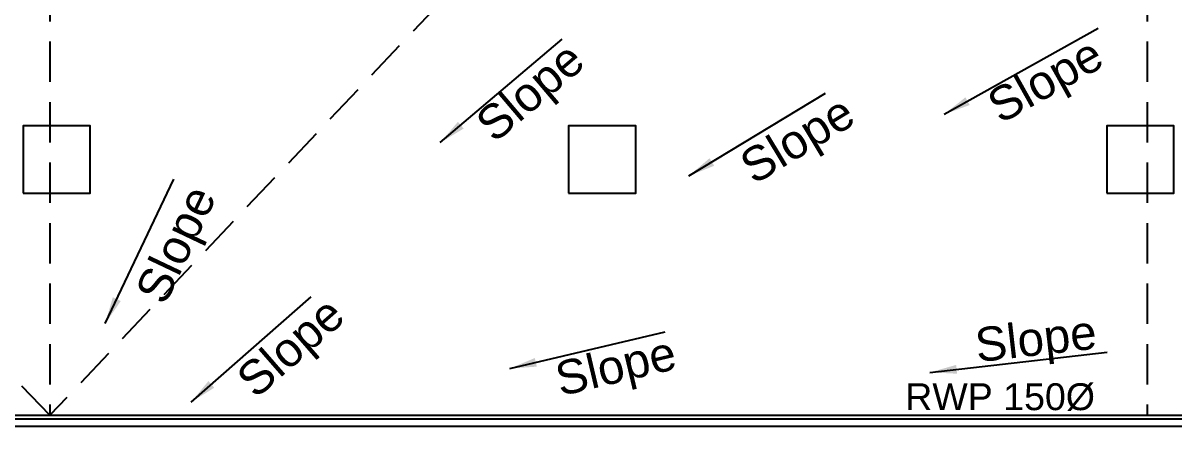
# Model space of a CAD drawing. Extents: x 7897917 to 8423973, y -6487334 to -6173396.
# Drawn here: x 8310140 to 8322995, y -6357273 to -6352755 of the extents above; entities that cross this region are included whole.
import ezdxf

# ---------------------------------------------------------------- set-up
doc = ezdxf.new("R2010")
doc.units = 0
doc.header["$LTSCALE"] = 600
doc.header["$MEASUREMENT"] = 0
doc.linetypes.add('HIDDEN', pattern=[0.375, 0.25, -0.125])
for name, color, linetype in [('A-text', 7, 'CONTINUOUS'), ('LA-column', 3, 'CONTINUOUS'), ('LINE', 8, 'CONTINUOUS'), ('RAINWATER PIPE', 53, 'CONTINUOUS'), ('Ridge', 53, 'CONTINUOUS'), ('S-Col-Hatch', 30, 'CONTINUOUS'), ('Valley', 7, 'CONTINUOUS')]:
    doc.layers.add(name, color=color, linetype=linetype)
doc.styles.add('ARIAL', font='arial.ttf')
doc.styles.add('ROMANS', font='romans.shx')
doc.dimstyles.new('MM', dxfattribs={"dimscale": 0, "dimtxt": 200, "dimasz": 150, "dimexe": 40, "dimexo": 50, "dimgap": 50, "dimtad": 1, "dimdec": 0, "dimzin": 0, "dimdsep": 46, "dimtxsty": 'ROMANS', "dimblk": 'OBLIQUE', "dimcen": 0.09, "dimdle": 40, "dimclrd": 5, "dimclre": 5, "dimclrt": 6, "dimadec": 0, "dimazin": 0, "dimtfac": 1, "dimtdec": 0, "dimtofl": 0, "dimtmove": 0, "dimatfit": 3, "dimfxl": 1, "dimfrac": 2, "dimtolj": 1, "dimtzin": 0, "dimarcsym": 0})

# ---------------------------------------------------------------- blocks, each defined once
blk = doc.blocks.new('A$C2D12074D')
at = {"layer": 'S-Col-Hatch', "color": 8, "linetype": 'Continuous'}
for p, q in [((-18048, -38, -17), (0, -38, -17)), ((-18048, -121, -17), (0, -121, -17))]:
    blk.add_line(p, q, dxfattribs=at)
at = {"layer": 'S-Col-Hatch', "linetype": 'Continuous'}
blk.add_lwpolyline([(-18048, 0), (0, 0), (0, -8590), (-18048, -8590)], close=True, dxfattribs=at)

msp = doc.modelspace()

# ---------------------------------------------------------------- linework, layer by layer
at = {"layer": 'LA-column', "color": 8, "elevation": 11184.876}
for points in [[(8310140.125, -6354651.71), (8310890.125, -6354651.71), (8310890.125, -6353901.71), (8310140.125, -6353901.71)], [(8316233.126, -6354651.707), (8316983.126, -6354651.707), (8316983.126, -6353901.707), (8316233.126, -6353901.707)], [(8322244.626, -6354651.707), (8322994.626, -6354651.707), (8322994.626, -6353901.707), (8322244.626, -6353901.707)]]:
    msp.add_lwpolyline(points, close=True, dxfattribs=at)
at = {"layer": 'Ridge', "linetype": 'HIDDEN', "ltscale": 3}
for p, q in [((8310440.213, -6344186.567, 2.894), (8310440.213, -6357131.608, 2.894)), ((8322694.714, -6344186.585, 2.894), (8322694.714, -6357131.626, 2.894))]:
    msp.add_line(p, q, dxfattribs=at)
at = {"layer": 'Valley', "linetype": 'HIDDEN', "ltscale": 3, "elevation": 2.894}
msp.add_lwpolyline([(8322694.714, -6344186.585), (8310440.213, -6357131.626), (8297952.212, -6344186.543)], dxfattribs=at)

# ---------------------------------------------------------------- block references
at = {"layer": 'LINE'}
msp.add_blockref('A$C2D12074D', (8323594.714, -6357131.626, 20.206), dxfattribs=at)

# ---------------------------------------------------------------- texts
at = {"layer": 'A-text', "color": 0, "lineweight": 15, "style": 'ARIAL'}
for rotation, p in [(40.3198012, (8315405.717, -6354102.571, -14.326)), (29.2097132, (8321055.085, -6353885.873, -14.326)), (31.1329185, (8318302.567, -6354564.372, -14.326)), (64.5950126, (8311724.812, -6355917.347, -14.326)), (41.1678444, (8312739.018, -6356956.625, -14.326)), (6.5305892, (8320797.64, -6356539.915, -14.326)), (13.2881488, (8316141.347, -6356920.657, -14.326))]:
    msp.add_text('Slope', height=380.16, rotation=rotation, dxfattribs=at).set_placement(p)
at = {"layer": 'RAINWATER PIPE', "color": 6, "style": 'ARIAL'}
msp.add_text('RWP 150%%C', height=300, dxfattribs=at).set_placement((8319993.213, -6357074.555, 19.908))

# ---------------------------------------------------------------- leaders
at = {"layer": 'A-text', "color": 0, "lineweight": 15}
for points in [[(8320427.481, -6353773.004, -14.326), (8322148.921, -6352810.541, -14.326)], [(8314800.661, -6354088.846, -14.326), (8316159.908, -6352935.312, -14.326)], [(8317576.828, -6354460.565, -14.326), (8319102.808, -6353538.838, -14.326)], [(8311058.617, -6356106.555, -14.326), (8311823.441, -6354496.201, -14.326)], [(8312017.829, -6356984.64, -14.326), (8313359.854, -6355811.115, -14.326)], [(8315575.519, -6356610.02, -14.326), (8317310.537, -6356200.258, -14.326)], [(8320269.018, -6356652.895, -14.326), (8322246.987, -6356426.464, -14.326)]]:
    msp.add_leader(points, dimstyle='MM', override={"dimscale": 1, "dimasz": 300, "dimtad": 0}, dxfattribs=at)

doc.saveas('drawing.dxf')
